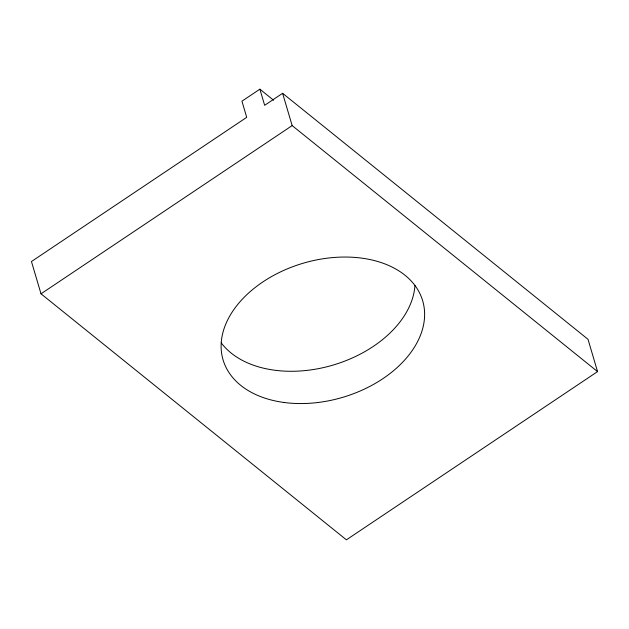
<?xml version="1.0" encoding="UTF-8"?>
<svg xmlns="http://www.w3.org/2000/svg" width="629" height="629" viewBox="0 0 629 629"><rect width="100%" height="100%" fill="white"/><g stroke="black" fill="none" stroke-linecap="round" stroke-linejoin="round"><path stroke-width="0.94" d="M259.871 89.169L241.937 101.183L246.717 117.332L31.45 261.53L41.011 293.814L346.406 539.831L597.55 371.605L588.013 339.306L282.602 93.304L264.66 105.31L259.871 89.169L273.646 100.263M41.011 293.814L292.163 125.588L597.55 371.605M282.602 93.304L292.163 125.588M414.943 285.511A104.084 69.913 -16.5 0 1 333.189 365.048A104.084 69.913 -16.5 0 1 221.266 342.907M283.954 402.466A104.084 69.913 -16.5 0 0 423.749 305.183A104.084 69.913 -16.5 0 0 260.901 283.27A104.084 69.913 -16.5 0 0 283.954 402.466"/></g></svg>
